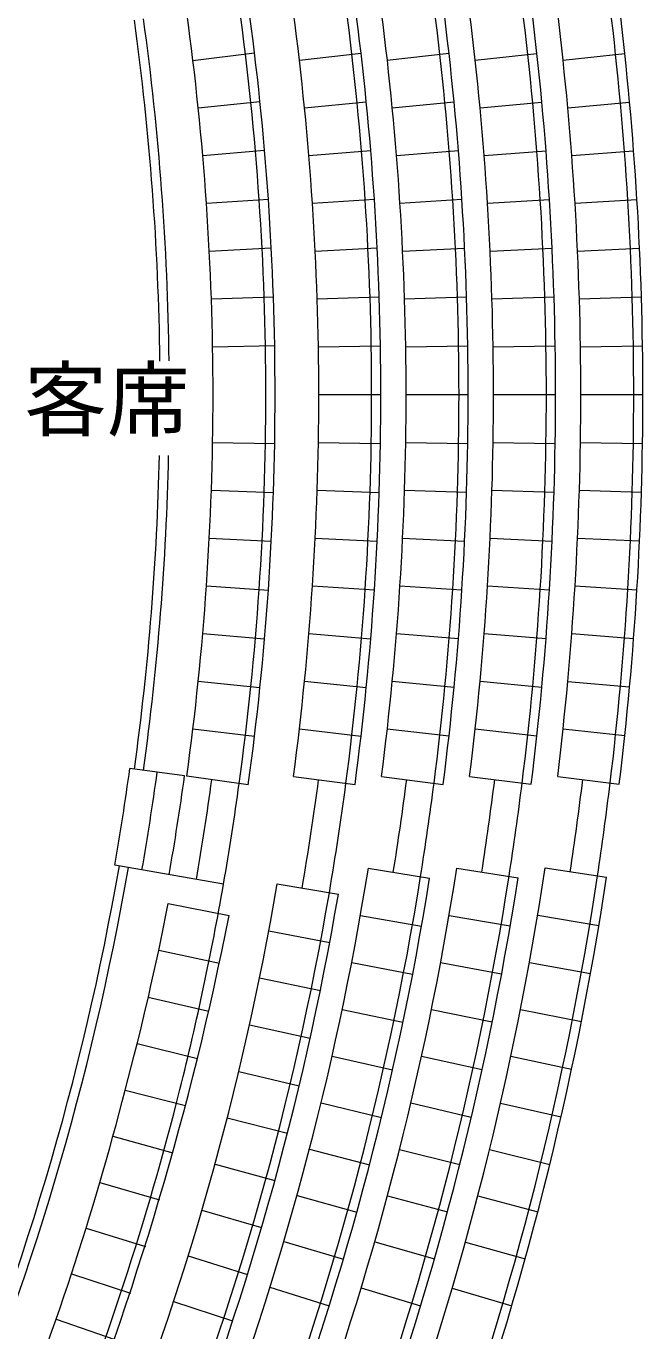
# Model space of a CAD drawing. Units: millimetres, scale not verified. Extents: x -46320 to 37680, y -29109 to 29691.
# Drawn here: x -7592 to -884, y -9018 to 5159 of the extents above; entities that cross this region are included whole.
import ezdxf
from ezdxf.enums import TextEntityAlignment as Align

# ---------------------------------------------------------------- set-up
doc = ezdxf.new("R2010")
doc.units = ezdxf.units.MM
doc.header["$LTSCALE"] = 300
doc.layers.add('1-0_121', color=7, linetype='Continuous', lineweight=9)
doc.layers.add('1-A', color=7, linetype='Continuous')
doc.styles.add('HG創英角ｺﾞｼｯｸUB', font='')
doc.styles.get('HG創英角ｺﾞｼｯｸUB').set_extended_font_data('HG創英角ｺﾞｼｯｸUB')

msp = doc.modelspace()

# ---------------------------------------------------------------- linework, layer by layer
at = {"layer": '1-0_121'}
for p, q in [((-5777.7, 4786.8), (-5107.5, 4867.4)), ((-4619.7, 4787.4), (-3949.2, 4865.1)), ((-3663.6, 4787.8), (-2992.9, 4863.4)), ((-2707.8, 4788.3), (-2036.8, 4861.6)), ((-1752.4, 4788.7), (-1081.2, 4860)), ((-5719.9, 4270), (-5048.5, 4339.2)), ((-4564.1, 4270.4), (-3892.4, 4337.1)), ((-3609.6, 4270.7), (-2937.7, 4335.5)), ((-2655.3, 4270.9), (-1983.3, 4333.9)), ((-1701.3, 4271.2), (-1029.1, 4332.4)), ((-5671, 3752.3), (-4998.5, 3810.1)), ((-4516.9, 3752.5), (-3844.2, 3808.2)), ((-3563.8, 3752.7), (-2890.9, 3806.7)), ((-2610.8, 3752.8), (-1937.9, 3805.4)), ((-1658, 3753), (-985, 3804.1)), ((-5630.9, 3233.8), (-4957.5, 3280.1)), ((-4478.3, 3233.9), (-3804.8, 3278.6)), ((-3526.3, 3234), (-2852.7, 3277.4)), ((-2574.4, 3234.1), (-1900.7, 3276.2)), ((-1622.6, 3234.2), (-948.8, 3275.1)), ((-5599.6, 2714.8), (-4925.5, 2749.6)), ((-4448.2, 2714.8), (-3774, 2748.4)), ((-3497, 2714.9), (-2822.8, 2747.4)), ((-2545.9, 2714.9), (-1871.7, 2746.5)), ((-1594.9, 2714.9), (-920.6, 2745.7)), ((-5577.2, 2195.2), (-4902.6, 2218.6)), ((-4426.6, 2195.3), (-3752, 2217.7)), ((-3476.1, 2195.3), (-2801.4, 2217.1)), ((-2525.6, 2195.3), (-1850.9, 2216.5)), ((-1575.1, 2195.3), (-900.4, 2215.9)), ((-5563.7, 1675.4), (-4888.8, 1687.2)), ((-4413.5, 1675.4), (-3738.6, 1686.8)), ((-3463.4, 1675.4), (-2788.5, 1686.5)), ((-2513.3, 1675.4), (-1838.4, 1686.2)), ((-1563.2, 1675.4), (-888.3, 1685.9)), ((-4413.5, 1155.4), (-3738.6, 1155.4)), ((-3463.4, 1155.4), (-2788.5, 1155.4)), ((-2513.3, 1155.4), (-1838.4, 1155.4)), ((-1563.2, 1155.4), (-888.3, 1155.4)), ((-5563.7, 635.5), (-4888.8, 623.7)), ((-4413.5, 635.5), (-3738.6, 624.1)), ((-3463.4, 635.5), (-2788.5, 624.4)), ((-2513.3, 635.5), (-1838.4, 624.7)), ((-1563.2, 635.5), (-888.3, 625)), ((-5577.2, 115.6), (-4902.6, 92.3)), ((-4426.6, 115.6), (-3752, 93.2)), ((-3476.1, 115.6), (-2801.4, 93.8)), ((-2525.6, 115.6), (-1850.9, 94.4)), ((-1575.1, 115.6), (-900.4, 95)), ((-5599.6, -403.9), (-4925.5, -438.7)), ((-4448.2, -403.9), (-3774, -437.5)), ((-3497, -404), (-2822.8, -436.5)), ((-2545.9, -404), (-1871.7, -435.6)), ((-1594.9, -404), (-920.6, -434.8)), ((-5630.9, -922.9), (-4957.5, -969.2)), ((-4478.3, -923), (-3804.8, -967.7)), ((-3526.3, -923.1), (-2852.7, -966.5)), ((-2574.4, -923.2), (-1900.7, -965.3)), ((-1622.6, -923.3), (-948.8, -964.2)), ((-5671, -1441.4), (-4998.5, -1499.2)), ((-4516.9, -1441.6), (-3844.2, -1497.3)), ((-3563.8, -1441.8), (-2890.9, -1495.9)), ((-2610.8, -1441.9), (-1937.9, -1494.5)), ((-1658, -1442.1), (-985, -1493.2)), ((-5719.9, -1959.1), (-5048.5, -2028.3)), ((-4564.1, -1959.5), (-3892.4, -2026.2)), ((-3609.6, -1959.8), (-2937.7, -2024.6)), ((-2655.3, -1960), (-1983.3, -2023)), ((-1701.3, -1960.3), (-1029.1, -2021.5)), ((-5777.7, -2475.9), (-5107.5, -2556.6)), ((-4619.7, -2476.5), (-3949.2, -2554.3)), ((-3663.6, -2476.9), (-2992.9, -2552.5)), ((-2707.8, -2477.4), (-2036.8, -2550.8)), ((-1752.4, -2477.8), (-1081.2, -2549.1)), ((-5869, -2988.2), (-6463.4, -2906.3)), ((-5175.6, -3083.7), (-5844.2, -2991.6)), ((-4683.9, -2992.5), (-4014.8, -3081.3)), ((-3725.9, -2993.2), (-3056.4, -3079.4)), ((-2768.4, -2993.8), (-2098.6, -3077.6)), ((-1811.2, -2994.4), (-1141.2, -3075.9)), ((-5445.1, -4163.1), (-6627.3, -3957.2)), ((-3870.2, -3991.2), (-3203.7, -4098.1)), ((-2908.1, -3989.6), (-2241.1, -4093.4)), ((-1946.8, -3988), (-1279.3, -4088.9)), ((-4861.1, -4160.5), (-4195.8, -4274.2)), ((-6046.3, -4374.5), (-5383.8, -4503.7)), ((-3956.6, -4504), (-3291.9, -4621.5)), ((-2992.1, -4502.8), (-2326.8, -4616.9)), ((-2028.4, -4501.6), (-1362.6, -4612.5)), ((-4952.9, -4672.3), (-4289.5, -4797)), ((-5489.9, -5024.5), (-6150.2, -4884)), ((-4051.2, -5015.3), (-3388.5, -5143.4)), ((-3084, -5014.6), (-2420.6, -5139.1)), ((-2117.7, -5013.8), (-1453.7, -5134.8)), ((-5053.1, -5182.6), (-4391.9, -5318.1)), ((-6262.7, -5391.7), (-5605, -5543.4)), ((-4153.9, -5525.1), (-3493.3, -5663.7)), ((-3183.8, -5524.9), (-2522.4, -5659.6)), ((-2214.8, -5524.7), (-1552.6, -5655.7)), ((-5161.7, -5691.1), (-4502.8, -5837.5)), ((-5728.9, -6060.3), (-6383.9, -5897.4)), ((-4264.8, -6033.1), (-3606.5, -6182.3)), ((-3291.5, -6033.6), (-2632.3, -6178.6)), ((-2319.6, -6034), (-1659.5, -6175)), ((-5278.6, -6197.8), (-4622.2, -6355)), ((-6513.7, -6400.9), (-5859.8, -6568.5)), ((-4383.8, -6539.3), (-3727.9, -6699)), ((-3407.2, -6540.6), (-2750.2, -6695.8)), ((-2432, -6541.7), (-1774.1, -6692.6)), ((-5403.8, -6702.5), (-4750.1, -6870.4)), ((-6647.1, -6903.5), (-5996.2, -7082.2)), ((-4510.8, -7043.6), (-3857.6, -7213.7)), ((-3530.6, -7045.8), (-2876.2, -7211.1)), ((-2552.1, -7047.7), (-1896.5, -7208.5)), ((-5537.3, -7205.1), (-4886.4, -7383.7)), ((-6789.1, -7403.8), (-6141.3, -7593.5)), ((-4645.8, -7545.7), (-3995.4, -7726.2)), ((-3661.9, -7548.9), (-3010.1, -7724.4)), ((-2679.8, -7551.7), (-2026.7, -7722.4)), ((-5679.1, -7705.4), (-5031.2, -7894.7)), ((-6939.5, -7901.5), (-6295.1, -8102.3)), ((-4788.9, -8045.6), (-4141.4, -8236.5)), ((-3800.9, -8050), (-3151.9, -8235.5)), ((-2815, -8053.8), (-2164.6, -8234.3)), ((-5829, -8203.3), (-5184.3, -8403.3)), ((-7098.4, -8396.6), (-6457.5, -8608.4)), ((-4939.9, -8543.2), (-4295.6, -8744.4)), ((-3947.7, -8548.8), (-3301.7, -8744.4)), ((-2957.9, -8553.8), (-2310.3, -8744.1)), ((-5987.2, -8698.7), (-5345.8, -8909.2)), ((-7265.8, -8889), (-6628.6, -9111.6))]:
    msp.add_line(p, q, dxfattribs=at)
for centre, radius, start, end in [((-36047.1, 1142.1), 31163.1, 0.02446, 7.84293), ((-36047.1, 1142.1), 32313.1, 0.02359, 7.55784), ((-36047.1, 1142.1), 33263.1, 0.02292, 7.33751), ((-36047.1, 1142.1), 34213.1, 0.02228, 7.12967), ((-36047.1, 1142.1), 30488.1, 0.02501, 7.84293), ((-36047.1, 1142.1), 31063.1, 0.02454, 7.84293), ((-36047.1, 1142.1), 31638.1, 0.0241, 7.55784), ((-36047.1, 1142.1), 32213.1, 0.02367, 7.55784), ((-36047.1, 1142.1), 32588.1, 0.02339, 7.33751), ((-36047.1, 1142.1), 33163.1, 0.02299, 7.33751), ((-36047.1, 1142.1), 33538.1, 0.02273, 7.12967), ((-36047.1, 1142.1), 34113.1, 0.02235, 7.12967), ((-36047.1, 1142.1), 34488.1, 0.02211, 6.93327), ((-36047.1, 1142.1), 35063.1, 0.02174, 6.93327), ((-36047.1, 1142.1), 35163.1, 0.02168, 6.93327), ((-36047.1, 1142.1), 29913.1, 0.72368, 7.84293), ((-36047.1, 1142.1), 30013.1, 0.72368, 7.84293), ((-36047.1, 1168.8), 30488.1, 352.15707, 359.97499), ((-36047.1, 1168.8), 31063.1, 352.15707, 359.97546), ((-36047.1, 1168.8), 31163.1, 352.15707, 359.97554), ((-36047.1, 1168.8), 31638.1, 352.44216, 359.9759), ((-36047.1, 1168.8), 32213.1, 352.44216, 359.97633), ((-36047.1, 1168.8), 32313.1, 352.44216, 359.97641), ((-36047.1, 1168.8), 32588.1, 352.66249, 359.97661), ((-36047.1, 1168.8), 33163.1, 352.66249, 359.97701), ((-36047.1, 1168.8), 33263.1, 352.66249, 359.97708), ((-36047.1, 1168.8), 33538.1, 352.87033, 359.97727), ((-36047.1, 1168.8), 34113.1, 352.87033, 359.97765), ((-36047.1, 1168.8), 34213.1, 352.87033, 359.97772), ((-36047.1, 1168.8), 34488.1, 353.06673, 359.97789), ((-36047.1, 1168.8), 35063.1, 353.06673, 359.97826), ((-36047.1, 1168.8), 35163.1, 353.06673, 359.97832), ((-36047.1, 1168.8), 29913.1, 352.15707, 358.70929), ((-36047.1, 1168.8), 30013.1, 352.15707, 358.70929), ((-36047.1, 1168.8), 29863.1, 350.1164, 352.15707), ((-36047.1, 1168.8), 30163.1, 350.1164, 352.15707), ((-36047.1, 1168.8), 30463.1, 350.1164, 352.15707), ((-36047.1, 1168.8), 30763.1, 350.1164, 352.15707), ((-36047.1, 1168.8), 31063.1, 350.1164, 352.15707), ((-36047.1, 1168.8), 31913.1, 350.30261, 352.44216), ((-36047.1, 1168.8), 32213.1, 350.30261, 352.44216), ((-36047.1, 1168.8), 32863.1, 350.88949, 352.66249), ((-36047.1, 1168.8), 33163.1, 350.88949, 352.66249), ((-36047.1, 1168.8), 33813.1, 351.15243, 352.87033), ((-36047.1, 1168.8), 34113.1, 351.15243, 352.87033), ((-36047.1, 1168.8), 34763.1, 351.40071, 353.06673), ((-36047.1, 1168.8), 35063.1, 351.40071, 353.06673), ((-36047.1, 1168.8), 29913.1, 336.72204, 350.1164), ((-36047.1, 1168.8), 30013.1, 336.75534, 350.1164), ((-36047.1, 1168.8), 32588.1, 339.00404, 350.88949), ((-36047.1, 1168.8), 33163.1, 339.00404, 350.88949), ((-36047.1, 1168.8), 33263.1, 339.00404, 350.88949), ((-36047.1, 1168.8), 33538.1, 339.60366, 351.15243), ((-36047.1, 1168.8), 34113.1, 339.60366, 351.15243), ((-36047.1, 1168.8), 34213.1, 339.60366, 351.15243), ((-36047.1, 1168.8), 34488.1, 340.17007, 351.40071), ((-36047.1, 1168.8), 35063.1, 340.17007, 351.40071), ((-36047.1, 1168.8), 35163.1, 340.17007, 351.40071), ((-36047.1, 1168.8), 31638.1, 338.06028, 350.30261), ((-36047.1, 1168.8), 31063.1, 345.90946, 350.1164), ((-35970.6, 1461.1), 30488.1, 345.05623, 348.96518), ((-36047.1, 1168.8), 32213.1, 338.06028, 350.30261), ((-36047.1, 1168.8), 32313.1, 338.06028, 350.30261), ((-39155.8, 2195.9), 34430.2, 338.17759, 348.77944), ((-36047.1, 1168.8), 30488.1, 337.80617, 345.62409), ((-36047.1, 1168.8), 31063.1, 337.80617, 345.90946)]:
    msp.add_arc(centre, radius, start, end, dxfattribs=at)

# ---------------------------------------------------------------- texts
at = {"layer": '1-A', "style": 'HG創英角ｺﾞｼｯｸUB'}
msp.add_text('客席', height=659.8, dxfattribs=at).set_placement((-7612.8, 574.8), align=Align.BOTTOM_LEFT)

doc.saveas('drawing.dxf')
